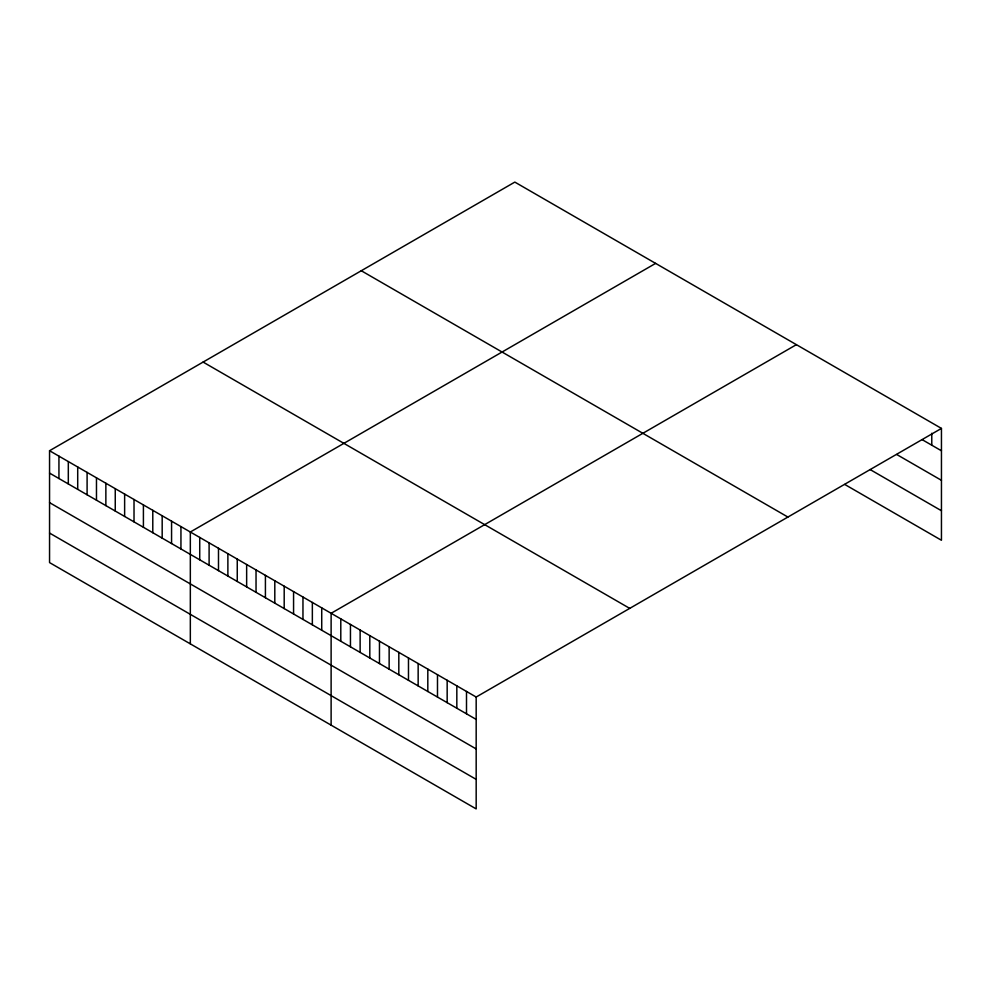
<?xml version="1.0" encoding="UTF-8"?>
<svg xmlns="http://www.w3.org/2000/svg" width="991" height="991" viewBox="0 0 991 991"><rect width="100%" height="100%" fill="white"/><g stroke="black" fill="none" stroke-linecap="round" stroke-linejoin="round"><path stroke-width="1.49" d="M941.45 428.409L476.175 697.032L476.175 808.904L49.55 562.591L49.55 450.732L514.825 182.096L941.45 428.409L941.45 540.268L844.753 484.438M655.608 263.383L190.334 532.006L190.334 643.877M796.405 344.657L331.118 613.293L331.118 725.152M922.113 439.62L941.45 450.781M896.731 454.497L941.45 480.313M870.135 469.561L941.45 510.737M361.281 270.741L787.907 517.054M203.093 362.074L629.719 608.387M49.55 450.732L476.175 697.032M49.55 473.103L476.175 719.404M49.55 502.635L476.175 748.936M49.55 533.059L476.175 779.372M931.775 433.265L931.775 445.194M466.501 691.445L466.501 713.83M456.826 685.871L456.826 708.243M447.164 680.284L447.164 702.656M437.489 674.698L437.489 697.082M427.815 669.123L427.815 691.495M418.152 663.536L418.152 685.908M408.478 657.95L408.478 680.322M398.816 652.375L398.816 674.747M389.141 646.789L389.141 669.16M379.466 641.202L379.466 663.574M369.804 635.627L369.804 657.999M360.129 630.041L360.129 652.412M350.455 624.454L350.455 646.826M340.793 618.867L340.793 641.251M321.728 607.867L321.728 630.239M312.351 602.454L312.351 624.826M302.961 597.028L302.961 619.412M293.571 591.615L293.571 613.986M284.194 586.201L284.194 608.573M274.804 580.776L274.804 603.147M265.415 575.362L265.415 597.734M256.037 569.936L256.037 592.308M246.648 564.523L246.648 586.895M237.258 559.097L237.258 581.482M227.88 553.684L227.88 576.056M218.491 548.271L218.491 570.643M209.101 542.845L209.101 565.217M199.724 537.432L199.724 559.804M180.944 526.593L180.944 548.964M171.567 521.167L171.567 543.539M162.177 515.754L162.177 538.125M152.787 510.328L152.787 532.712M143.41 504.915L143.41 527.286M134.02 499.501L134.02 521.873M124.631 494.075L124.631 516.447M115.253 488.662L115.253 511.034M105.864 483.236L105.864 505.608M96.474 477.823L96.474 500.195M87.097 472.397L87.097 494.782M77.707 466.984L77.707 489.356M68.317 461.571L68.317 483.942M58.94 456.145L58.94 478.517"/></g></svg>
